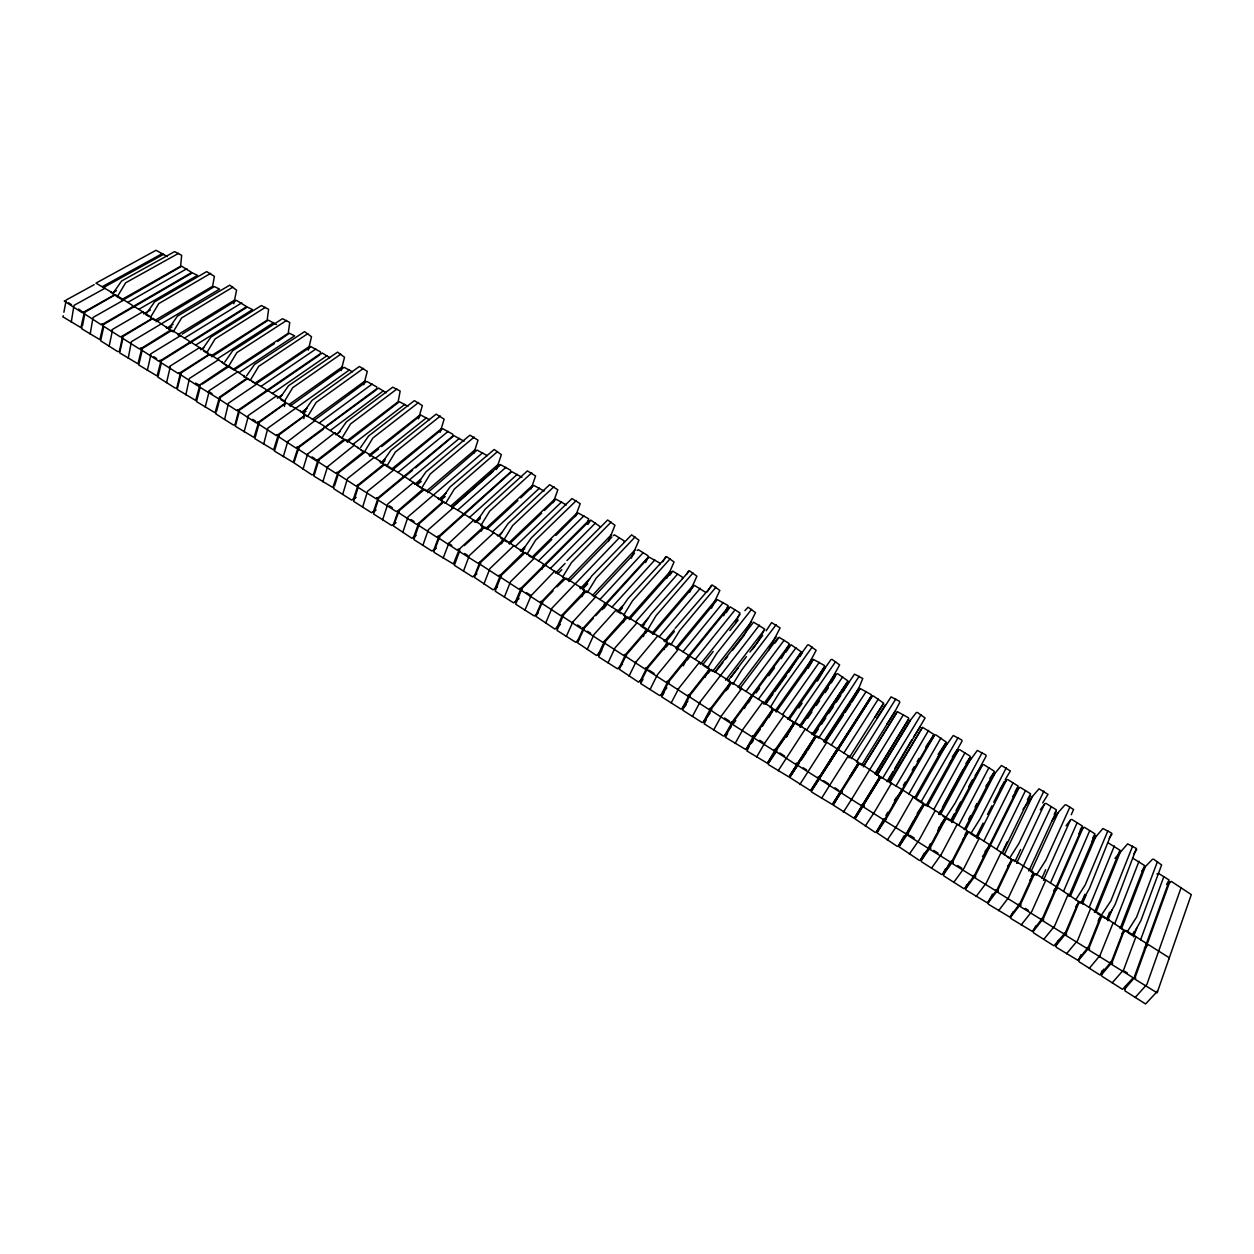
<?xml version="1.0" encoding="UTF-8"?>
<svg xmlns="http://www.w3.org/2000/svg" width="1254" height="1254" viewBox="0 0 1254 1254"><rect width="100%" height="100%" fill="white"/><g stroke="black" fill="none" stroke-linecap="round" stroke-linejoin="round"><path stroke-width="1.5" d="M63.891 312.262L65.851 301.775M233.793 303.75L236.583 290.16L229.717 285.16L177.488 316.102L169.572 327.419M71.274 322.137L73.97 305.396L105.117 288.169M82.45 325.993L84.488 315.538M90.178 334.144L93.031 317.466L123.864 299.972M103.533 327.592L100.649 340.79L117.704 351.606L119.396 351.402L122.72 335.806L151.515 318.829L151.154 317.137L134.241 306.493L133.316 307.387M109.161 346.182L112.061 332.31M123.017 337.953L119.663 352.86L137.956 363.817L141.937 347.969L170.575 330.1L153.098 318.359L123.378 336.229M132.673 306.979L132.297 305.271L115.446 294.674L85.178 312.042M128.221 358.283L131.372 341.715L219.575 289.094L214.371 286.586L157.738 320.726M308.296 350.148L311.509 336.715L304.55 331.667L254.531 364.444L246.568 375.855M142.204 350.117L138.771 364.977L157.111 375.981L161.217 360.164L246.646 306.666L236.504 300.364L182.206 334.081M156.076 321.714L157.016 320.82M149.837 355.54L150.637 353.91L180.545 335.633M147.345 370.416L150.872 354.898M161.076 364.036L157.926 377.14L175.184 388.082L176.845 387.862L180.576 372.422L208.462 354.678L208.117 352.985L191.031 342.232L190.059 343.094M341.135 370.604L344.521 357.233L337.545 352.155L288.498 385.762L280.504 397.204M166.547 382.611L169.792 368.864M189.401 342.687L189.056 340.994L172.033 330.272L142.595 348.393M363.77 384.696L367.297 371.388L359.396 366.481L311.933 400.465L303.923 411.939M185.843 394.853L189.432 378.457L218.698 359.632M117.312 296.696L125.635 282.824L178.538 253.355M199.825 388.568L196.502 401.625L215.045 412.738L219.528 397.063L246.975 378.175L229.263 366.278L202.317 384.085M205.186 407.127L209.105 391.765L212.02 393.615M216.644 411.124L220.202 397.487L247.634 378.598L265.754 389.257L266.067 390.934M224.591 419.447L228.494 403.192L257.101 383.802M244.138 377.125L243.809 375.432M238.856 413.271L235.344 426.266L254.013 437.458L258.747 421.893L285.41 403.114M418.507 418.805L422.347 405.591L414.369 400.637L368.582 436.016L360.541 447.553M255.424 384.241L256.443 383.395M247.304 417.237L248.135 415.623L276.429 395.966M244.091 431.815L248.276 416.563M266.741 391.358L267.76 390.511L285.113 401.421L284.439 406.453M440.17 432.285L444.135 419.134L436.126 414.149L391.013 450.092L382.94 461.644M263.653 444.245L267.854 428.1L349.443 369.914M286.805 442.254L315.271 420.403M283.294 456.707L287.762 441.549M473.84 453.258L478.009 440.185L469.936 435.169L425.89 471.974L417.786 483.574M321.29 353.863L322.309 353.032L329.833 357.703M228.4 366.607L236.865 352.609L286.555 320.475M303.829 418.664L304.534 413.648L286.257 402.895L259.421 422.316L254.875 438.665L273.607 449.904L278.482 434.37L304.816 415.325M306.666 454.826L334.818 432.693M302.998 469.215L307.606 454.12M324.316 427.598L324.018 425.905L305.678 415.121L279.156 434.809L274.485 451.111L293.264 462.381L298.28 446.91L376.968 388.521L376.717 386.89L366.764 381.435L313.547 420.827L314.597 419.98M496.365 469.513L501.365 454.7L494.201 449.496L449.951 487.069L441.831 498.7M335.758 434.809L335.492 433.116M326.636 467.46L354.443 445.045M322.811 481.787L327.56 466.739M334.536 485.909L337.749 475.893M531.085 488.919L535.583 475.956L527.432 470.893L485.188 509.187L477.053 520.849M342.671 494.389L347.515 478.511L374.115 457.428M377.626 388.928L378.677 388.097L386.279 392.831M353.205 499.766L358.158 484.796L383.222 464.67L382.972 463.008L365.29 451.879L338.815 472.554M357.751 488.558L353.675 501.365L371.576 512.745L376.075 510.017M553.202 502.697L557.842 489.797L549.66 484.702L508.121 523.576L499.97 535.27M362.625 507.055L367.61 491.223L393.881 469.874M373.175 512.431L378.269 497.524L453.039 435.859L452.819 434.245L442.693 428.696L393.568 469.043M377.83 501.271L373.645 514.046L391.64 525.457L396.076 522.699M382.642 519.752L387.799 503.998L413.71 482.351M575.429 516.538L580.21 503.685L571.981 498.575L531.163 538.029L522.981 549.754M403.004 477.131L402.753 475.454L385.009 464.293L358.863 485.235M403.694 477.555L404.807 476.739L423.084 488.997L398.458 510.3L393.207 525.144M1181.158 887.503L1146.908 984.406L1135.231 997.416M402.722 532.511L408.052 516.82L482.633 452.788M1169.716 881.97L1135.403 976.647L1124.54 989.202M413.334 537.919L418.726 523.122L443.023 501.553L424.683 489.248L399.164 510.739L393.458 525.959L411.767 538.232L416.156 535.427M1134.604 976.145L1168.963 881.499M608.378 541.571L614.962 525.285L607.673 519.987L566.98 560.507M1125.81 985.707L1124.901 990.864L1145.576 1003.968L1157.818 990.832L1191.3 894.604L1171.346 881.405L1167.396 884.744M1140.638 939.748L1163.822 876.703M422.896 545.302L428.382 529.69L453.603 507.447M386.718 466.237L395.355 452.051L440.342 416.03M1135.936 936.785L1123.694 969.718L1112.235 982.807M1133.851 931.894L1132.487 935.562L1128.381 932.976M1133.475 936.863L1136.829 927.882M433.523 550.725L439.072 535.991L510.801 471.817L510.597 470.203L500.362 464.576L451.989 507.196L452.913 507.008M1157.458 861.592L1136.579 917.129L1127.017 932.114M434.84 549.534L439.778 536.446L511.695 471.629L521.977 477.272M631.342 558.14L638.929 540.176L631.608 534.862L591.684 576.009L583.455 587.797M443.148 558.155L448.76 543.452L451.816 545.396M1124.101 930.954L1112.267 962.006L1101.592 974.656M462.804 514.751L462.585 513.09L443.712 501.992L419.432 523.561L413.851 539.565L431.972 551.07L436.314 548.217M463.494 515.19L464.654 514.406L482.68 525.739L481.458 531.038M1133.506 933.822L1140.874 920.64L1161.612 864.962L1153.696 859.256L1152.457 859.272L1145.263 866.749L1121.546 928.681L1125.653 931.252M1102.219 970.502L1100.589 974.719L1099.586 974.781L1079.083 961.771L1078.518 960.721L1080.932 954.733M1103.708 969.17L1101.373 975.22L1101.952 976.286L1122.534 989.343L1133.397 977.54M1120.167 928.477L1144.573 865.526L1132.581 858.065M421.579 488.182L430.279 473.965L474.2 437.066M459.591 551.008L454.371 565.288L472.633 576.871L476.881 573.94M1114.806 923.493L1139.008 861.263M500.362 464.576L495.722 469.059M1113.27 922.536L1099.476 956.724M463.494 571.072L469.325 555.6L493.81 532.746M1106.749 919.37L1109.602 912.128M1111.89 909.996L1107.705 920.64L1109.351 920.06M1114.978 858.379L1127.644 843.864L1136.375 848.488L1115.119 904.479L1107.768 917.63M667.018 578.11L674.041 561.996L666.689 556.666L627.878 598.722L619.633 610.557M1132.613 846.152L1110.84 900.968L1099.006 918.759M474.184 576.526L480.016 561.902L503.073 540.098M1100.009 918.053L1088.456 946.942L1077.735 960.219L1056.323 947.319L1055.758 946.268L1058.251 940.359M1101.498 916.737L1089.24 947.444L1078.754 960.156M1095.871 912.52L1120.574 851.388M483.903 584.035L489.891 568.611L514.03 545.474M501.6 543.719L502.87 538.452L484.781 527.072L464.341 545.584M1090.714 908.335L1077.562 940.516L1066.511 953.792M689.684 592.249L696.895 576.197L689.512 570.836L651.437 613.504L643.177 625.354M1089.177 907.363L1114.367 845.933M494.609 589.49L500.597 574.928L523.561 552.23L504.954 539.769L480.721 562.356L474.467 577.373L493.073 589.85L497.274 586.872M1081.873 901.454L1084.851 894.321M1082.86 902.739L1085.854 895.528M1091.591 841.7L1102.924 828.502L1111.624 833.111L1089.491 888.381L1082.139 901.516M504.39 597.029L510.55 581.684L534.314 558.234M1078.989 902.566L1066.308 932.929L1055.993 945.72M1107.878 830.791L1085.212 884.901L1075.713 899.839M711.551 608.159L719.843 590.446L712.429 585.085L675.107 628.364M515.128 602.5L521.256 588.001L588.831 520.394M1070.305 896.422L1095.98 836.073M1068.22 894.18L1054.614 926.001L1043.767 939.356M1094.867 835.383L1068.91 896.218L1068.988 894.666M542.089 569.222L543.437 563.971L525.222 552.512L501.302 575.382L495.205 591.198L513.591 602.876L519.062 598.534M524.956 610.087L531.163 595.619L526.523 592.672M544.33 566.071L545.553 565.303L564.284 577.859L541.994 601.136L535.709 615.573M503.81 539.925L512.604 525.614L554.002 486.646M1063.58 891.265L1089.742 830.618M1082.249 827.53L1042.654 917.959L1032.293 931.377L1011.022 918.586L1010.505 917.552L1013.154 911.768M1082.986 827.985L1043.438 918.461L1033.312 931.33M1035.647 926.016L1033.077 931.879L1033.609 932.913L1053.94 945.814L1065.492 932.412L1078.628 901.532L1058.172 887.863L1054.332 891.296M587.28 523.921L588.675 518.78L578.251 513.058L555.898 535.427M587.954 524.344L590.712 520.049L600.619 526.978M545.6 623.191L552.105 607.986L619.257 537.825M732.367 650.45L744.155 635.323L755.504 612.626L748.058 607.218L744.907 610.635M526.837 554.425L535.662 540.082L576.354 500.534M1050.46 883.004L1077.139 822.765M556.384 628.693L562.827 614.319L584.489 591.339M1045.836 880.089L1031.776 911.548L1021.148 924.997M1041.776 878.474L1045.711 869.727M1043.453 880.198L1070.383 820.147M582.075 596.685L584.333 589.709L565.962 578.141L556.964 586.903M572.059 622.83L595.666 596.841M1069.866 807.168L1045.836 860.197L1036.384 875.088L1031.007 871.702L1058.188 812.545L1064.959 804.911L1066.151 804.864L1073.581 809.473L1071.245 814.739M566.322 636.342L572.843 622M613.269 535.615L614.491 534.847L624.037 540.787L624.178 542.386M768.483 650.512L780.113 627.909L771.571 622.595L766.194 630.793M1033.468 873.913L1019.91 903.57L1009.721 917.05L988.528 904.306L988.011 903.272L992.4 894.102M1034.236 874.399L1020.693 904.056L1010.755 917.003M562.638 576.95L571.51 562.576L611.09 522.119M577.138 641.86L583.737 627.549L648.099 557.278L647.973 555.694L638.38 549.722L637.142 550.475M1056.354 811.401L1028.86 871.013L1028.907 869.445M602.563 609.601L604.883 602.641L586.449 591.042L563.548 614.773L557.027 630.433L575.649 642.252L579.646 639.101M604.099 608.268L607.014 603.973L625.527 615.62L623.144 622.564M1051.244 806.651L1007.965 898.789M587.138 649.541L593.988 634.493L616.263 609.805M1017.417 861.545L1044.551 804.065M597.97 655.074L604.726 640.825L625.683 617.266M1014.925 861.576L1020.646 849.491M645.606 562.513L647.268 559.033M804.112 672.74L816.166 650.309L808.658 644.869L807.576 644.964L765.018 704.309M1011.994 860.401L998.043 889.729L988.277 902.739M1043.924 791.039L1018.985 843.346L1009.564 858.206M608.049 662.817L615.071 647.832L636.969 622.83M659.761 564.535L659.635 562.952L649.055 557.121L595.728 615.683M1004.219 854.836L1032.403 796.494L1039.049 788.797L1047.999 794.378L1042.701 802.905M618.912 668.366L625.809 654.18L646.406 630.307M1001.335 852.093L986.396 882.832L976.161 896.453M1002.965 850.635L1007.134 842.03M1002.902 852.422L1030.569 795.349M669.777 575.304L672.74 571.103L682.38 577.106L682.505 578.705M800.146 726.928L827.295 687.223L839.616 664.886L832.076 659.432L830.994 659.526L789.205 719.53L798.202 725.188M996.758 849.209L1025.474 790.616M643.333 636.562L646.265 628.677L627.69 616.984L605.463 641.296L598.675 656.861L617.438 668.774L622.548 664.134M645.575 633.239L656.077 615.636L692.976 573M647.127 630.762L648.428 630.025L667.081 641.766L664.056 649.635M635.261 662.849L657.739 635.888M629.022 676.125L635.997 661.971M1018.091 787.59L974.703 874.947L965.125 888.051M1018.828 788.045L975.471 875.449L965.894 888.537M966.818 884.634L964.859 888.584L963.824 888.616L943.823 875.919L943.321 874.916L949.717 862.58M969.295 881.703L965.627 889.07L966.129 890.089L987.243 902.786L997.259 889.227L1011.633 859.382L991.412 845.854L990.252 845.917L982.462 856.607M639.901 681.69L646.97 667.567L667.206 643.396M640.637 682.145L647.707 668.021L667.912 643.851M664.307 641.578L664.181 639.948M983.794 841.058L1013.013 782.857M666.344 646.97L669.228 643.13L687.96 654.901L688.368 655.952L683.258 665.843M824.082 741.992L850.588 701.754L858.708 688.383L862.768 678.492L854.507 674.135L813.485 734.813L818.658 738.073L859.178 676.267M650.074 689.481L657.457 674.652L678.586 649.008M979.217 838.174L963.84 868.552L953.808 882.267M983.089 823.141L976.004 837.076L970.69 833.738L980.048 818.909L1006.319 767.683M987.525 814.442L991.961 805.726M993.732 802.246L1004.376 781.336M1006.366 780.301L976.913 838.315L978.465 837.703M660.983 695.061L668.21 681L728.166 607.124M661.72 695.531L668.946 681.471L728.872 607.563M687.192 660.09L690.123 656.265L708.918 668.1L709.341 669.134L704.936 677.442M967.038 832.107L952.225 860.73L942.82 873.897M967.79 832.578L953.009 861.216L943.588 874.399M670.765 644.995L679.762 630.496L715.909 587.248M964.859 828.486L993.936 772.558M945.453 868.834L942.553 874.43L941.519 874.461L921.596 861.827L921.11 860.824L926.784 850.29M966.27 828.659L995.018 773.232L1001.476 765.457L1010.379 770.991L1005.253 779.596M671.203 702.898L678.508 688.869L677.787 689.763M968.715 819.191L970.533 815.727M975.048 807.043L976.85 803.563M723.683 615.714L728.088 605.541L717.366 599.631L676.549 649.274M726.176 612.704L730.173 606.842L739.923 612.908L735.455 623.05M895.795 699.011L856.466 761.868L861.686 765.144L895.184 711.081L899.808 702.287L899.4 701.252L891.077 696.863L851.278 758.592M958.683 825.257L988.857 767.824M682.145 708.494L689.528 694.497L709.027 669.714M682.881 708.949L690.264 694.967L709.748 670.169M940.328 855.965L940.876 854.93L931.55 868.144M957.194 824.317L940.719 855.416M708.102 673.257L711.096 669.464L729.969 681.345L730.377 682.38L725.878 690.64M950.736 820.508L954.341 813.752M956.144 810.382L960.627 801.933M968.731 786.744L972.32 779.988M950.987 821.339L986.193 755.958L985.785 754.924L977.321 750.456L962.037 771.304L942.459 807.31M951.849 822.546L982.258 765.285M692.427 716.363L699.889 702.412M945.814 818.752L930.625 847.061L921.392 860.307M982.133 752.651L955.031 803.218L942.632 822.405M924.229 853.143L920.342 860.338L919.307 860.369L898.993 846.779L914.025 819.881M930.374 843.613L928.352 848.394L907.582 835.242L908.053 833.471L908.539 834.459M945.061 818.282L929.857 846.575L920.624 859.821M707.554 668.147L716.598 653.616L751.569 609.397M703.4 721.975L710.94 708.04L730.063 682.96M704.137 722.445L711.676 708.51L730.784 683.414M887.801 781.571L925.076 717.978L917.442 712.46L916.313 712.538L910.263 720.47L876.718 775.113M938.744 814.159L940.594 810.727M969.938 757.62L939.042 814.489L939.058 812.905M940.39 814.677L970.988 758.262M727.445 689.559L731.098 682.834L732.148 682.709L751.099 694.638L751.507 695.672L744.343 708.494M756.993 643.333L764.768 629.132L753.576 622.172L715.282 671.392M935.249 810.507L919.01 840.18L909.369 854.068M720.674 716.912L741.616 688.665M713.73 729.891L721.363 715.987M933.76 809.582L964.875 752.902M739.515 688.916L740.879 688.211M774.941 643.098L779.11 637.298L788.938 643.412L789.33 644.431L781.383 658.554M724.734 735.502L732.43 721.646L789.001 644.995M725.47 735.973L733.182 722.116L789.707 645.434M938.274 756.476L953.275 735.502L961.693 739.954L962.1 740.989L926.063 805.664L916.846 799.864M927.929 805.178L958.322 750.378M748.481 702.836L752.228 696.127L753.278 696.017L772.307 707.977L772.715 709.012L762.369 726.332M923.163 804.488L907.551 832.452L898.491 845.776M923.932 804.974L908.335 832.954L899.275 846.262M958.056 737.697L920.797 802.341M904.024 835.885L898.209 846.278L897.159 846.309L876.938 832.781L933.666 735.048M785.897 652.205L791.055 644.728L801.29 651.876L788.719 672.254M735.11 743.465L743.23 728.935L762.793 701.989M763.592 704.058L763.514 702.459M915.091 797.105L945.955 742.697M915.53 799.033L947.052 743.371M895.669 827.703L896.249 826.684L887.268 840.039M913.382 796.745L896.046 827.138M746.146 749.093L754.015 735.299L772.386 709.592M746.898 749.578L754.783 735.784L773.138 710.062M800.099 656.485L802.027 653.099M768.765 717.68L773.467 709.498L774.517 709.372L794.017 722.429L785.678 736.647L767.338 763.231L746.976 750.989L749.061 746.553M908.868 793.907L940.908 737.995M770.144 707.538L779.251 692.929L812.2 647.064M756.617 757.102L764.564 743.34L763.905 744.28M808.14 668.366L813.329 659.369L824.27 665.404L824.646 666.407L816.432 680.436M884.039 818.752L876.17 832.295L875.12 832.327L854.993 818.862L880.778 777.025L901.36 789.189L901.736 790.224L894.51 801.134M885.935 815.492L887.816 812.247M894.51 800.71L896.485 797.309M903.366 785.459L905.325 782.073M912.207 770.207L914.182 766.821M917.129 761.742L919.088 758.356M885.826 819.395L885.324 821.151L906.548 834.239L907.253 832.969L906.203 832.985M934.387 735.487L886.108 818.893L877.22 832.28M662.739 561.823L665.67 556.792M767.667 762.761L775.709 749.03L793.688 723.009M896.108 785.882L928.618 730.345M768.404 763.231L776.445 749.5L794.425 723.464M817.451 681.063L825.336 667.614M786.415 737.101L788.186 734.076M789.973 731.051L794.754 722.9L795.82 722.79L815.398 735.879L788.938 776.931L768.498 764.658L768.075 763.702L776.884 750.942M891.61 783.06L873.85 813.094M889.619 781.43L922.489 727.304L934.042 734.499L925.954 746.726M890.371 781.555L922.129 727.853M778.17 770.787L805.397 728.809M831.339 682.834L835.321 676.125M887.001 781.603L892.942 771.602M894.917 768.263L911.752 739.923M686.487 574.316L688.493 570.978M921.047 714.702L882.565 778.279L877.33 774.988L910.263 720.47M789.252 776.461L815.053 736.443M790.004 776.931L815.79 736.913M879.665 777.119L854.538 817.874M880.402 777.59L855.291 818.36M807.623 750.488L816.135 736.349L817.216 736.239L836.465 748.356L836.857 749.39L828.173 763.467M842.704 692.224L848.754 682.176M876.185 772.636L908.46 719.341M875.668 772.652L908.821 718.793L908.46 717.79L897.331 711.645L863.943 765.285M799.817 784.534L826.825 742.29M851.67 702.428L860.15 688.509L871.185 694.606L871.561 695.609L862.987 709.498L810.617 790.694L789.675 777.417L799.331 762.934M851.388 799.676L851.999 798.673L843.362 812.169M903.429 714.655L851.748 799.096M707.319 591.857L711.394 585.21M810.93 790.208L871.216 696.158M811.683 790.678L871.922 696.613M828.91 763.937L837.594 749.845L838.691 749.751L858.002 761.915L858.394 762.934L849.554 776.947M864.272 765.128L896.971 712.194M821.542 798.328L829.066 786.274M829.396 785.741L848.331 755.817M858.034 763.498L832.374 804.504L811.793 792.136L811.369 791.164L872.267 696.048L873.333 695.939L883.709 703.165L875.057 717.022M858.786 763.968L833.126 804.99L854.24 818.376L880.026 776.555L860.244 763.31L859.147 763.404L850.29 777.417M876.828 718.134L885.152 704.842M849.115 757.886L883.365 703.729M832.687 804.018L841.23 790.49M833.44 804.488L841.983 790.976M886.782 724.342L895.184 711.081M764.235 743.716L784.063 715.376M863.254 766.79L864.711 766.131M699.497 702.726L759.469 625.088M843.879 753.011L878.333 699.042M678.101 689.183L699.513 662.175M875.182 774.298L875.151 772.699M831.277 745.08L866.185 691.487M913.664 736.991L920.326 726.74M865.276 826.072L874.069 812.655M823.831 741.318L858.708 688.383M824.662 742.493L859.805 689.057M826.025 741.427L843.127 715.423M845.259 712.178L850.588 704.043M925.718 748.638L934.763 734.938L935.845 734.844L946.331 742.149L938.164 754.344M893.287 804.566L902.488 790.694L903.617 790.6L923.163 802.905L923.54 803.939L917.176 813.329M876.468 831.794L885.355 818.407M1109.194 838.346L1112 834.129M801.4 759.83L806.588 752.039M812.075 734.578L847.688 681.518M813.674 733.637L848.017 680.953L837.703 673.759L836.653 673.884L800.287 727.163M814.99 733.998L818.204 729.185M821.417 724.389L825.696 717.993M828.91 713.181L833.189 706.786M836.402 701.974L840.697 695.578M806.855 729.718L842.672 676.862M952.272 756.946L957.194 749.688M949.466 763.467L958.683 749.829L959.78 749.735L969.953 756.068L970.314 757.071L965.956 763.42M914.95 818.219L924.308 804.425L925.452 804.347L945.077 816.699L945.453 817.718L941.002 824.129M807.56 718.338L811.934 711.927M816.307 705.516L819.599 700.704M825.069 692.678L828.361 687.882M1133.898 853.708L1136.751 849.522M799.488 726.003L835.258 673.79M789.612 731.662L786.336 736.411L803.5 708.134L835.634 661.642M798.798 707.914L802.09 703.18M938.572 828.251L940.594 825.32M975.236 775.411L982.634 764.736L983.747 764.642L993.967 771.006L994.312 772.009L989.876 778.311M937.678 830.461L946.206 818.204L947.35 818.125L967.053 830.524L964.953 835.023M113.722 292.276L121.591 281.021L174.572 251.631L181.673 255.314L180.592 266.287L121.842 299.549L112.797 293.859M146.765 313.077L154.665 301.775L206.706 271.601L214.387 276.366L212.647 286.241L154.947 320.381L150.386 317.513L158.756 303.609L210.703 273.341M202.991 348.44L210.923 337.091L261.365 305.553L268.607 309.315L267.149 320.162L211.252 355.822L208.18 353.894M224.732 362.124L232.68 350.744L282.479 318.688L289.752 322.466L288.232 333.282L233.025 369.522L223.776 363.707M338.219 433.508L346.261 422.002L392.706 387.172L400.167 391.06L398.161 401.719L346.684 441.047L343.533 439.057M824.317 666.971L787.826 719.31L787.763 717.711M782.621 714.466L819.317 662.316M985.895 786.195L995.018 773.232M813.015 659.933L776.085 711.927L777.48 711.237M754.453 736.255L753.811 737.901L774.016 750.691L775.38 749.5L774.298 749.5M760.206 729.373L745.817 749.563L725.517 737.368L727.665 732.979M751.224 743.512L753.388 740.471M811.902 659.243L775.27 710.752L771.414 708.338M962.602 839.866L968.182 832.029L969.326 831.951L989.124 844.412L989.484 845.431L984.876 851.779M1000.237 788.923L1006.758 779.753L1007.887 779.659L1018.138 786.054L1014.988 791.885M766.022 703.666L772.84 694.246M775.113 691.095L786.446 675.389M1012.621 796.651L1019.22 787.512L1020.333 787.418L1030.616 793.813L1027.434 799.644M764.721 702.506L800.977 652.441M758.404 699.23L795.976 647.801M1022.998 809.363L1032.403 796.494M731.348 726.521L724.389 735.973L723.307 735.973L704.168 723.824L706.378 719.482M733.559 723.511L735.769 720.517M756.115 692.866L759.563 688.195M768.749 675.718L774.486 667.912M732.838 722.57L732.179 724.201L752.306 736.944L753.685 735.769L752.604 735.769M1040.318 809.755L1044.943 803.516L1046.087 803.438L1056.417 809.865L1054.222 814.238M745.989 691.424L784.016 640.355M1007.699 866.169L1012.401 859.852L1013.577 859.789L1033.515 872.345L1031.274 876.781M1016.586 863.285L1018.17 862.689M740.675 687.364L777.762 638.004M1051.793 821.072L1058.188 812.545M738.026 687.317L776.007 636.907M998.607 910.702L1007.37 899.149M776.163 624.68L742.007 669.558L732.932 684.12L727.853 680.922L746.443 656.626M710.156 713.087L703.055 722.429L701.958 722.429L682.897 710.328L682.521 709.403L686.314 704.56M1066.088 825.806L1070.791 819.614L1071.951 819.536L1082.327 825.994L1080.07 830.352M731.129 677.16L738.183 667.927M752.29 649.494L755.817 644.869M1029.863 880.136L1034.644 873.85L1035.82 873.803L1055.852 886.406L1056.213 887.424L1053.564 890.81M764.454 629.712L725.705 680.217L725.611 678.602M749.939 652.064L762.714 635.355M1078.644 833.628L1083.393 827.452L1084.553 827.374L1094.946 833.847L1092.673 838.189M715.846 671.611L722.915 662.535M725.282 659.51L727.633 656.5M751.522 621.655L712.617 671.345L703.76 665.764M687.882 701.174L681.8 708.949L680.703 708.933L661.72 696.879L664.056 692.631M740.001 614.491L700.343 664.259L700.234 662.629M702.491 664.965L713.197 651.5M729.859 630.543L738.183 620.072M1075.603 906.814L1079.428 902.034L1080.619 901.987L1100.808 914.683L1100.73 916.251M695.171 659.447L735.048 609.883M666.83 687.835L660.623 695.515L659.541 695.5L640.622 683.493L643.004 679.292M682.913 651.735L723.213 602.516M1098.049 920.953L1101.937 916.204L1103.144 916.157L1123.756 929.935L1111.483 961.504L1100.808 974.154M1141.845 870.934L1145.263 866.749M675.796 648.161L716.003 599.553M1156.925 874.007L1158.555 873.427L1169.089 879.994L1166.643 884.274M642.283 678.837L638.443 682.113L619.257 669.26L626.545 654.635L645.92 632.173M1089.318 968.276L1099.915 955.595M1121.75 933.76L1125.763 930.39L1146.125 943.196L1145.999 944.748M665.545 640.104L674.229 629.774M665.733 641.829L674.338 631.577M659.149 636.781L700.312 588.267M652.832 634.352L694.481 585.399L705.547 592.28M1144.4 948.024L1148.476 944.67L1168.9 957.539L1168.775 959.075M693.148 585.336L652.111 633.254L642.095 626.953L644.603 624.069M641.97 625.276L648.302 617.987M635.559 621.937L677.552 574.097M601.669 650.904L596.481 655.481L577.467 642.738L584.458 628.003L593.22 618.41M629.289 619.539L671.486 571.84M670.404 571.166L628.536 618.426L623.551 615.275L632.486 600.838L670.138 558.814M604.334 641.249L602.829 642.314L583.094 629.492L584.066 628.426L584.395 629.304M617.125 611.889L622.298 606.152M622.407 607.876L618.567 612.14L621.059 613.708M611.999 607.108L654.823 559.958M599.914 599.506L643.177 552.701M595.007 595.728L634.508 553.296M592.296 595.619L635.433 549.409M560.209 624.617L554.879 629.069L536.022 616.435L542.716 601.591L553.077 590.916M562.435 614.726L560.883 615.761L541.32 603.033L542.324 601.998L542.637 602.876M587.671 583.815L582.405 589.38L587.342 592.499L596.246 578.094L635.041 536.994M589.568 578.862L580.257 588.675L580.085 587.029M538.295 612.892L534.204 615.949L515.723 604.224L521.977 588.455L589.505 520.818M568.955 581.558L611.936 536.994M611.576 534.549L567.576 580.053L564.284 577.984M557.716 573.846L561.745 569.739M554.691 571.056L530.364 596.434L531.163 595.619M555.569 573.141L565.068 563.469M550.475 568.391L595.446 523.012M538.53 560.883L583.925 515.833M533.796 557.199L551.744 539.502M576.965 513.011L531.727 557.497L528.467 555.444M520.488 551.07L524.674 547.01M524.705 548.656L521.946 551.337L525.207 553.39M515.41 546.336L561.604 501.945M508.685 542.998L554.707 499.155M509.328 544.032L541.65 513.184M544.471 510.503L555.961 499.186L566.338 504.892M479.592 562.309L477.978 563.281L458.87 551.18L459.795 549.769M498.935 535.27L501.772 532.621M492.446 531.884L539.439 488.151M532.542 485.361L485.721 528.545L480.878 525.489L489.64 511.209L531.759 472.821M487.837 528.295L517.855 500.534M520.708 497.901L533.828 485.408L544.142 491.082M482.884 527.401L459.497 548.923L453.384 563.986L434.056 552.387L434.229 551.18M480.345 516.914L474.576 522.166L474.357 520.504M476.018 522.448L480.313 518.545M473.667 520.065L447.897 544.236L448.76 543.452M469.498 517.447L517.291 474.357M457.741 510.049L505.926 467.303M450.452 506.35L498.465 464.137M451.753 507.807L492.791 471.645M418.287 523.498L416.626 524.423L397.596 512.055L398.709 511.115L398.96 511.93M445.201 496.474L440.812 500.283L445.625 503.309L454.356 489.076L497.54 451.565M446.063 493.167L438.665 499.562L438.43 497.901M427.677 492.65L477.084 450.092L487.273 455.688M475.203 449.669L426.376 491.207L416.783 485.157L421.25 481.411M398.02 510.676L396.327 511.585L377.517 499.672L378.52 498.34M420.482 479.545L414.635 484.452L414.4 482.774M409.603 479.765L459.419 438.351M378.974 497.963L412.519 470.266M415.45 467.836L453.917 435.671L464.058 441.236M397.973 472.444L448.195 431.36M356.152 497.368L351.606 500.064L333.768 488.731L334.003 487.571M441.471 428.664L391.483 469.231L383.536 464.231M357.703 485.173L355.995 486.05L337.201 473.824L338.361 472.915L338.58 473.714M358.393 485.611L357.374 486.928L376.122 498.794L377.83 497.901L376.67 497.822M384.962 459.356L380.479 462.945L380.228 461.268M381.953 463.243L384.994 460.798M375.463 458.274L426.438 417.833M369.037 455.108L419.776 415.168M378.63 448.979L369.616 456.095L370.698 455.28M381.639 446.612L420.968 415.168L429.511 419.729M418.57 402.503L372.908 437.975L364.287 452.13L361.121 450.139M353.111 444.214L404.823 404.384M337.31 433.649L340.383 431.329M396.875 389.022L350.556 423.946L341.95 438.069L338.799 436.094M330.758 430.153L383.238 390.934M323.454 429.15L298.969 447.333L293.953 462.82L311.87 474.843L313.484 474.561L318.155 459.481L344.066 439.276L325.178 427.395L376.075 390.072M319.315 422.943L372.156 384.053M312.324 419.432L364.945 381.028M306.054 411.281L302.935 413.522L307.638 416.469L316.18 402.377L363.535 368.315M302.371 411.673L307.089 408.271M290.097 406.061L344.082 367.312L352.468 371.795M288.89 404.666L342.264 366.92M277.4 398.067L282.181 394.728M340.79 354.177L292.731 387.674L284.203 401.735L281.1 399.775M272.416 393.442L326.824 355.838M239.78 409.886L319.692 354.976M261.098 386.31L315.867 349.02M309.377 346.449L254.891 383.285L251.788 381.326M257.039 383.144L310.365 347.06M216.205 412.832L215.892 413.914L233.322 424.996L234.968 424.73L239.091 409.447L320.648 353.471L320.381 351.825L310.537 346.433M307.779 333.658L258.732 366.325L250.251 380.354L247.148 378.41M237.868 371.701L208.932 390.809L208.101 392.424L209.105 391.765M239.169 372.516L294.659 335.821L289.36 333.25L277.73 341.401M235.172 369.381L274.454 343.565M200.185 385.48L199.01 386.671L217.788 398.223M217.397 358.816L273.591 322.701M200.562 349.709L203.806 347.671M199.574 347.609L169.995 366.168L169.18 367.783L170.199 367.14M265.409 307.34L215.077 338.941L206.644 352.923L203.571 350.995M195.624 345.116L252.54 309.597L247.289 307.073L161.876 360.588M161.374 360.901L160.167 362.077L178.209 373.504L180.059 372.736L178.883 372.642M184.463 338.094L241.74 302.888M177.786 334.755L234.764 300.004M166.5 328.282L173.115 324.3M168.632 329.003L171.908 327.028M232.899 287.135L181.611 317.936L173.209 331.871L170.168 329.959M122.861 336.542L121.622 337.671L139.523 349.004L141.42 348.283L140.229 348.173M122.202 336.119L120.29 336.84L102.452 325.538L103.706 324.425M150.402 310.02L143.708 313.923L143.332 312.215M142.69 311.807L112.17 329.567L111.371 331.181L112.421 330.57M138.786 309.362L197.521 275.363L192.348 272.87L104.239 324.112M82.106 327.733L81.698 328.752L99.865 339.646L103.58 323.704L191.721 272.479L181.673 266.24L122.296 300.458L123.221 299.565M127.751 302.418L186.846 268.717M113.017 292.59L116.418 290.677M63.233 315.757L62.81 316.776L80.93 327.623L84.52 311.635L113.895 295.16L113.518 293.452L95.962 283.138L156.045 250.283L167.299 256.553M103.831 287.354L163.663 254.296M102.53 286.539L162.424 253.527M66.18 300.019L94.175 284.689M179.071 335.445L179.886 335.21M212.772 355.917L211.785 356.779L268.325 320.162L276.57 324.567M233.699 369.82L234.529 369.601M290.27 405.418L291.132 405.214M348.361 441.236L347.28 442.051L399.383 401.735L407.879 406.28M392.298 469.623L393.192 469.435M427.896 492.023L428.805 491.85M486.646 529L487.587 528.827M509.579 543.421L510.519 543.264M532.668 557.952L533.624 557.795M569.222 580.963L570.194 580.806M593.973 596.543L594.96 596.387M629.571 618.943L630.574 618.802M653.13 633.756L654.133 633.631M676.846 648.694L677.865 648.553M714.404 672.332L715.438 672.207M800.616 726.583L801.698 726.474M825.007 741.929L826.088 741.819M889.744 782.668L890.857 782.574M927.349 806.338L928.477 806.259M1156.611 991.475L1157.614 991.412L1157.113 992.854L1134.964 979.186L1135.184 977.211L1135.779 978.292M952.241 821.997L953.385 821.919M1133.867 978.151L1111.812 964.53L1112.063 962.57L1112.643 963.652M1110.245 962.131L1111.263 962.069L1110.715 963.495L1088.738 949.936L1089.021 947.993L1089.585 949.059M1107.987 842.751L1119.916 850.181L1094.523 912.348L1094.617 910.796M1087.202 947.554L1088.221 947.491L1087.673 948.902L1065.775 935.39L1066.072 933.478L1066.637 934.528M1064.238 933.007L1065.257 932.96L1064.677 934.34L1042.873 920.891L1043.203 918.994L1043.751 920.044M1041.384 918.555L1042.419 918.508L1041.823 919.872L1020.098 906.47L1020.442 904.604L1020.975 905.639M1043.877 879.665L1045.068 879.603M1018.64 904.15L1019.659 904.103L1019.047 905.451L997.416 892.111L997.776 890.262L998.309 891.28M995.974 889.807L997.008 889.76L996.366 891.092L974.813 877.8L975.22 875.966L975.722 876.985M1082.547 903.993L1083.754 903.946M973.402 875.511L974.436 875.48L973.778 876.797L952.319 863.551L952.726 861.749L953.244 862.752M950.924 861.294L951.958 861.263L951.284 862.564L929.904 849.366L930.343 847.579L930.844 848.582M1133.914 936.33L1135.152 936.299M884.321 820.179L862.956 806.651L863.708 805.397L864.163 806.385M861.89 804.943L862.94 804.927L862.188 806.165L840.917 792.685M839.851 790.992L840.917 790.976M840.149 792.214L818.956 778.797L819.74 777.574L820.179 778.546M817.921 777.104L818.987 777.104L818.204 778.311L797.089 764.956L797.889 763.749L798.312 764.705M796.071 763.278L797.136 763.278L795.804 764.47L775.301 751.162L776.132 749.97L776.539 750.927M731.004 722.1L732.101 722.1L730.69 723.26L710.469 710.109L711.332 708.965L711.723 709.889M709.498 708.494L710.595 708.494L709.184 709.639L689.026 696.55L689.919 695.406L690.296 696.331M688.085 694.935L689.183 694.951L687.741 696.064L667.677 683.022L668.586 681.91L668.962 682.819M666.752 681.424L667.849 681.455L666.391 682.552L646.406 669.573L647.33 668.46L647.691 669.37M645.496 667.974L646.594 668.006L645.136 669.087L625.229 656.155L626.169 655.074L626.514 655.967M624.335 654.588L625.433 654.604L623.943 655.685L604.13 642.8L605.086 641.734L605.431 642.612M582.232 627.941L583.345 627.972L581.809 629.006L562.168 616.231L563.156 615.181L563.469 616.059M540.474 601.512L541.603 601.544L540.035 602.563L520.551 589.882L521.57 588.863L521.868 589.725M519.72 588.377L520.849 588.408L519.266 589.411L499.86 576.793L500.895 575.79L501.192 576.636M499.061 575.288L500.174 575.335L498.575 576.323L479.247 563.751L480.298 562.748L480.596 563.595M457.929 549.252L459.058 549.315L457.428 550.271L438.257 537.794L439.339 536.822L439.605 537.668M437.505 536.32L438.634 536.383L436.988 537.323L417.896 524.909L418.993 523.953L419.244 524.768M336.511 472.413L337.671 472.492L335.931 473.354L317.231 461.174L318.391 460.281L318.61 461.08M316.541 459.763L317.685 459.842L315.945 460.688L297.308 448.571L298.483 447.694L298.703 448.477M296.649 447.176L297.809 447.255L296.038 448.101L277.479 436.016L278.686 435.154L278.874 435.937M276.836 434.636L277.996 434.715L276.209 435.546L257.728 423.523L259.139 423.429M257.101 422.143L258.261 422.237L256.474 423.037L238.056 411.061L239.467 410.983M237.445 409.697L238.605 409.792L236.802 410.591L218.462 398.662L219.873 398.584M159.524 360.384L160.7 360.494L158.819 361.23L140.777 349.49L142.219 349.427M101.872 323.893L103.047 324.002L101.135 324.708L83.297 313.092L84.755 313.061M82.795 311.823L83.987 311.933L82.043 312.622L64.283 301.054L65.757 301.038M145.84 314.644L148.865 316.557M500.55 537.888L507.055 541.963M666.987 642.628L669.511 644.211M943.039 816.338L949.654 820.508M966.693 831.23L969.358 832.907M1006.884 856.513L1013.577 860.73M1078.424 901.532L1081.136 903.241M1097.219 913.367L1105.385 918.508M68.594 302.825L71.431 304.628M78.532 309.111L81.369 310.914M153.756 356.732L156.64 358.55M195.436 383.113L199.511 385.056L197.677 385.824L179.479 373.99L180.905 373.927M252.681 419.353L255.628 421.219M312.074 456.942L315.052 458.823M389.32 505.832L392.345 507.745M411.077 519.611L414.118 521.523M464.67 553.516L467.726 555.459M577.545 624.962L580.665 626.937M587.53 631.295L590.665 633.27M649.29 670.373L654.039 673.382M724.577 718.025L729.405 721.081M759.72 740.268L762.949 742.321M779.8 752.98L784.675 756.068M803.218 767.809L806.479 769.862M823.455 780.615L828.377 783.719M834.929 787.873L838.221 789.957M909.965 835.368L914.244 838.08M933.713 850.4L938.008 853.112M957.554 865.495L961.865 868.223M1025.349 908.398L1028.264 910.247M1124.477 971.145L1127.456 973.026M110.932 291.821L111.434 292.887M166.155 326.573L166.657 327.623M200.232 348.016L200.734 349.067M222.005 361.716L222.507 362.782M841.685 791.462L842.124 792.434M277.087 396.374L277.573 397.44M300.505 411.108L300.991 412.158M357.845 447.192L358.315 448.242M497.321 534.956L497.775 536.007M520.3 549.409L520.739 550.459M555.397 571.495L555.836 572.545M616.984 610.243L617.407 611.294M640.575 625.088L640.998 626.138M812.028 732.979L812.42 734.013M849.083 756.287L849.475 757.322M914.135 797.215L914.511 798.249M963.997 828.596L964.357 829.631M1002.103 852.579L1002.463 853.598M1120.277 926.941L1120.621 927.96M181.266 372.846L177.19 389.367L195.671 400.449L200.013 384.727L227.773 366.09L210.123 354.239L181.266 372.846M318.861 459.936L313.939 476.144L332.859 487.508L338.125 472.131L363.723 451.644L345.634 439.511L318.861 459.936"/></g></svg>
